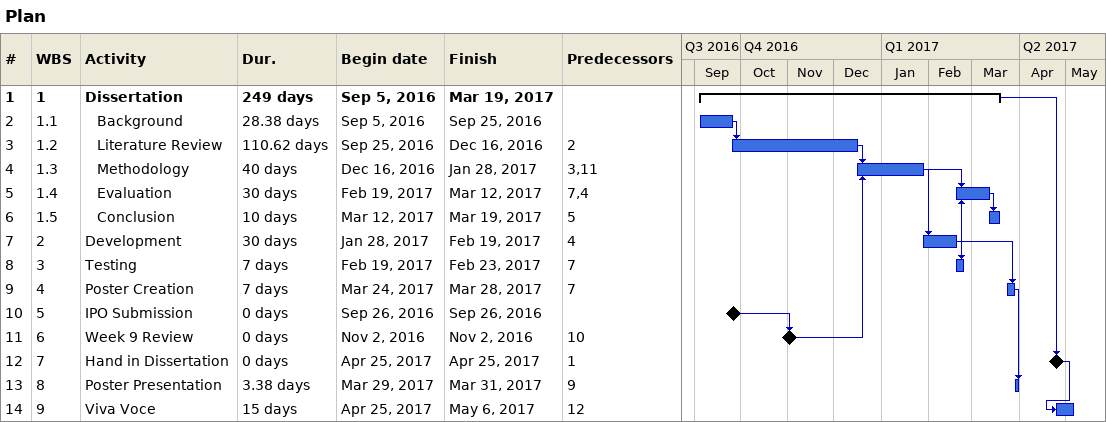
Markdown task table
Plan

| ID | WBS | Task | Duration | Start | Finish | Predecessors |
|---|---|---|---|---|---|---|
| 1 | 1 | **Dissertation** | 249d | 2016-09-05 | 2017-03-19 |  |
| 2 | 1.1 | Background | 28.38d | 2016-09-05 | 2016-09-25 |  |
| 3 | 1.2 | Literature Review | 110.62d | 2016-09-25 | 2016-12-16 | 2 |
| 4 | 1.3 | Methodology | 40d | 2016-12-16 | 2017-01-28 | 3, 11 |
| 5 | 1.4 | Evaluation | 30d | 2017-02-19 | 2017-03-12 | 7, 4 |
| 6 | 1.5 | Conclusion | 10d | 2017-03-12 | 2017-03-19 | 5 |
| 7 | 2 | Development | 30d | 2017-01-28 | 2017-02-19 | 4 |
| 8 | 3 | Testing | 7d | 2017-02-19 | 2017-02-23 | 7 |
| 9 | 4 | Poster Creation | 7d | 2017-03-24 | 2017-03-28 | 7 |
| 10 | 5 | IPO Submission | 0d | 2016-09-26 | 2016-09-26 |  |
| 11 | 6 | Week 9 Review | 0d | 2016-11-02 | 2016-11-02 | 10 |
| 12 | 7 | Hand in Dissertation | 0d | 2017-04-25 | 2017-04-25 | 1 |
| 13 | 8 | Poster Presentation | 3.38d | 2017-03-29 | 2017-03-31 | 9 |
| 14 | 9 | Viva Voce | 15d | 2017-04-25 | 2017-05-06 | 12 |
